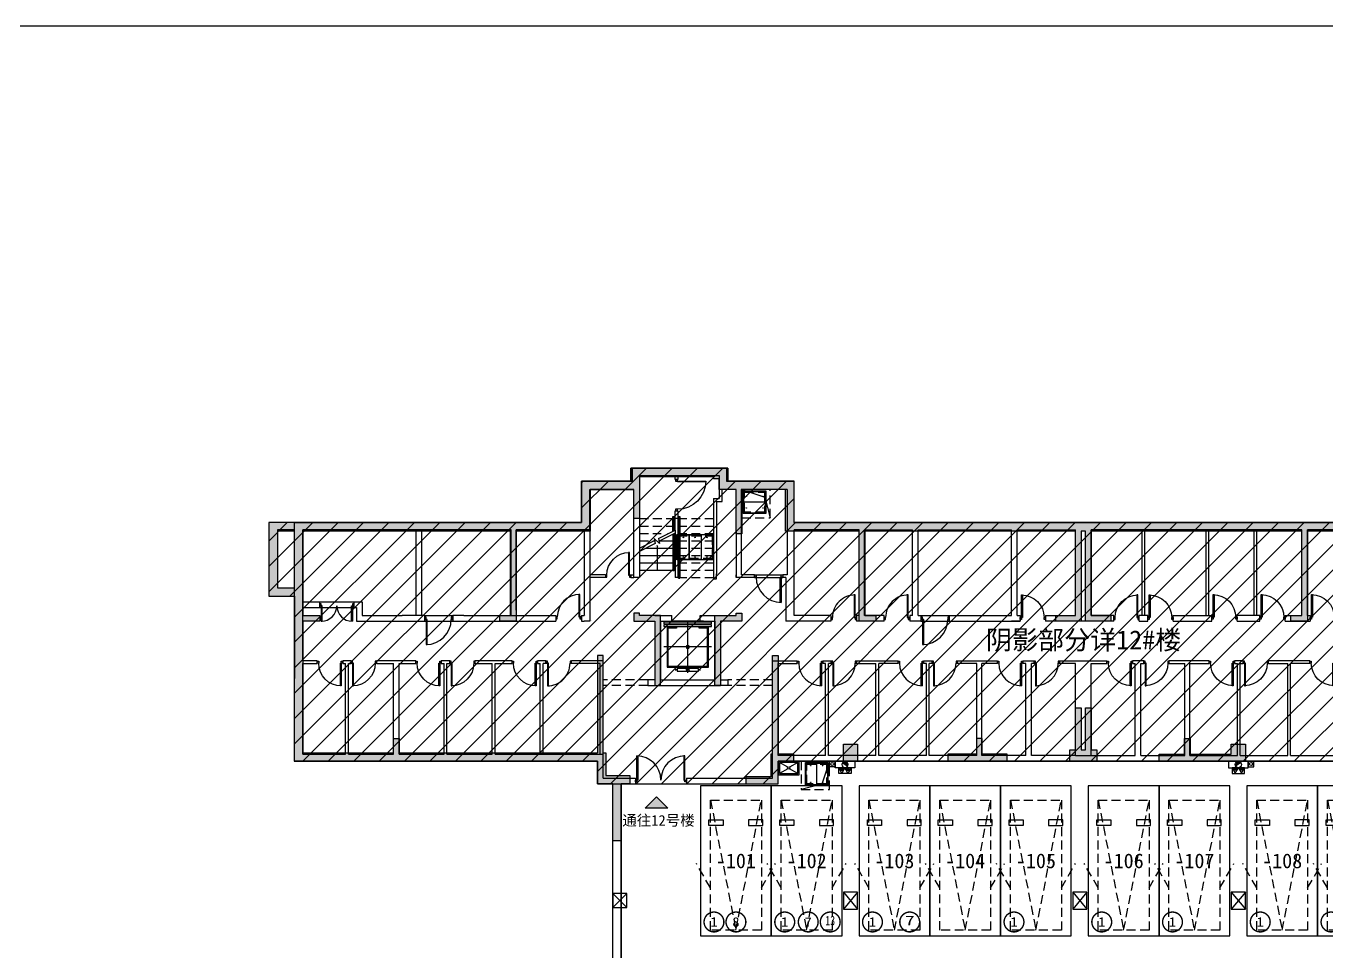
# Model space of a CAD drawing. Header units: millimetres. Extents: x 693907 to 1906102, y -24098 to 332602.
# Drawn here: x 754836 to 800766, y 299918 to 332602 of the extents above; entities that cross this region are included whole.
import ezdxf
from ezdxf.enums import TextEntityAlignment as Align

# ---------------------------------------------------------------- set-up
doc = ezdxf.new("R2010")
doc.units = ezdxf.units.MM
doc.header["$LTSCALE"] = 100
for name, pattern in [('A6-DK-B1F$0$HIDDEN2', [4.7625, 3.175, -1.5875]), ('A6-DK-JSJ-B1F$0$HIDDEN2', [4.7625, 3.175, -1.5875]), ('X-143-BF$0$HIDDEN2', [4.7625, 3.175, -1.5875]), ('XG-CORE-143-BF$0$$0$HIDDEN2', [4.7625, 3.175, -1.5875]), ('XG-CORE-143-BF$0$$0$XG-CORE-143-1F$0$XU-CORE-28F-BF$0$XU-CORE-28F-1F$0$HIDDEN2', [4.7625, 3.175, -1.5875]), ('XG-CORE-143-BF$0$HIDDEN2', [4.7625, 3.175, -1.5875])]:
    doc.linetypes.add(name, pattern=pattern)
doc.layers.get('Defpoints').update_dxf_attribs({"color": 189})
for name, color, linetype in [('-ACO-TTLB', 153, 'Continuous'), ('A-HATCH', 251, 'Continuous'), ('A-ROOM-IDEN', 31, 'Continuous'), ('A-WIND-IDEN', 244, 'Continuous'), ('A6-DK-B1F$0$A-CONC', 30, 'Continuous'), ('A6-DK-B1F$0$A-FIXT', 6, 'Continuous'), ('A6-DK-B1F$0$A-PRKG', 175, 'A6-DK-B1F$0$HIDDEN2'), ('A6-DK-B1F$0$A-PRKG-SIGN', 252, 'Continuous'), ('A6-DK-JSJ-B1F$0$A-DRAIN', 152, 'Continuous'), ('A6-DK-JSJ-B1F$0$A-HOLE-FLOR', 242, 'Continuous'), ('A6-DK-JSJ-B1F$0$A-LOWER', 131, 'A6-DK-JSJ-B1F$0$HIDDEN2'), ('A6-DK-JSJ-B1F$0$X23-BF$0$A-HATCH', 251, 'Continuous'), ('A6-W-B1$0$S-WALL-S', 4, 'Continuous'), ('a_parking_number', 120, 'Continuous'), ('h-dxc$0$S-HATCH-X', 251, 'Continuous'), ('TP-DK-1(xhs)$0$P-J-DIM-L', 70, 'Continuous'), ('TP-DK-1(xhs)$0$P-X-L', 240, 'Continuous'), ('TP-DK-1(xhs)$0$P-X-M', 2, 'Continuous'), ('TP-DK-1(xhs)$0$P-X-X', 1, 'Continuous'), ('X-143-BF$0$A-DOOR', 190, 'Continuous'), ('X-143-BF$0$A-DRAIN', 152, 'Continuous'), ('X-143-BF$0$A-HOLE-FLOR', 242, 'Continuous'), ('X-143-BF$0$A-LOWER', 131, 'X-143-BF$0$HIDDEN2'), ('X-143-BF$0$A-STAIR', 142, 'Continuous'), ('X-143-BF$0$A-VOID', 221, 'X-143-BF$0$HIDDEN2'), ('X-143-BF$0$A6-143-BF(12#)$0$$0$A-WALL', 2, 'Continuous'), ('X-143-BF$0$A6-143-BF(12#)$0$A-DOOR', 190, 'Continuous'), ('X-143-BF$0$A6-143-BF(12#)$0$XU-143-SF$0$A-WALL', 2, 'Continuous'), ('X-143-BF$0$X23-BF$0$A-HATCH', 251, 'Continuous'), ('X143-12#-BFdwg$0$xref(dwg引用图层)', 7, 'Continuous'), ('XG-CORE-143-BF$0$$0$A-WALL', 2, 'Continuous'), ('XG-CORE-143-BF$0$$0$XG-CORE-143-1F$0$XU-CORE-28F-BF$0$XU-CORE-28F-1F$0$A-RAIL', 55, 'Continuous'), ('XG-CORE-143-BF$0$A-DRAIN', 152, 'Continuous'), ('XG-CORE-143-BF$0$A-EVTR', 193, 'Continuous'), ('XG-CORE-143-BF$0$A-HATCH', 251, 'Continuous'), ('XG-CORE-143-BF$0$A-INDEX', 134, 'Continuous'), ('XG-CORE-143-BF$0$A-LOWER', 131, 'XG-CORE-143-BF$0$HIDDEN2'), ('XG-CORE-143-BF$0$A-WALL', 2, 'Continuous'), ('XG-CORE-143-BF$0$A6-143-BF(12#)$0$A-DOOR', 190, 'Continuous'), ('XG-CORE-143-BF$0$A6-143-BF(12#)$0$A-STAIR', 142, 'Continuous'), ('XG-CORE-143-BF$0$A6-143-BF(12#)$0$XG-CORE-7F-1F$0$A-STAIR', 142, 'Continuous'), ('xref(dwg引用图层)', 7, 'Continuous')]:
    doc.layers.add(name, color=color, linetype=linetype)
doc.layers.add('A6-W-B1$0$S-EDIT', color=241, linetype='Continuous', plot=False)
doc.layers.add('XG-CORE-143-BF$0$$0$XG-CORE-143-1F$0$XU-CORE-28F-BF$0$XU-CORE-28F-1F$0$-ACO-PLTW', color=220, linetype='XG-CORE-143-BF$0$$0$XG-CORE-143-1F$0$XU-CORE-28F-BF$0$XU-CORE-28F-1F$0$HIDDEN2', plot=False)
doc.layers.add('LVTRY', color=6, linetype='Continuous', lineweight=18)
doc.layers.add('PUB_TEXT', color=7, linetype='Continuous', lineweight=15)
doc.layers.add('yichutu', color=7, linetype='Continuous', true_color=0xffffff, plot=False)
doc.styles.add('-黑体', font='simhei.ttf')
doc.styles.add('华文细黑', font='STXIHEI.TTF')

# ---------------------------------------------------------------- blocks, each defined once
blk = doc.blocks.new('*U362')
blk.add_line((0, 1747), (0, 0))
at = {"const_width": 20}
blk.add_lwpolyline([(-103, 1694), (0, 1747), (103, 1694)], dxfattribs=at)
at = {"const_width": 45}
blk.add_lwpolyline([(-6, -22, 1), (6, 22, 1)], format="xyb", close=True, dxfattribs=at)
blk = doc.blocks.new('XG-CORE-143-BF$0$A-Well-plan-1200x1200')
blk.add_lwpolyline([(-50, 850), (1250, 850), (1250, -50), (-50, -50)], close=True)
at = {"layer": 'XG-CORE-143-BF$0$A-HATCH'}
for points in [[(-20, 835), (392, 835), (392, -35), (-20, -35)], [(392, 835), (808, 835), (808, -35), (392, -35)], [(1220, 835), (808, 835), (808, -35), (1220, -35)]]:
    blk.add_lwpolyline(points, close=True, dxfattribs=at)
for centre in [(185, 745), (600, 745), (1015, 745), (185, 55), (600, 55), (1015, 55)]:
    blk.add_circle(centre, 8, dxfattribs=at)
at = {"layer": 'XG-CORE-143-BF$0$A-LOWER'}
blk.add_lwpolyline([(0, 800), (1200, 800), (1200, 0), (0, 0)], close=True, dxfattribs=at)
blk = doc.blocks.new('*U363')
for points in [[(-85, 1035), (-85, 35), (-50, 35), (-50, 1035)], [(-1100, 35), (-1050, 35), (-1050, -35), (-1100, -35)], [(-50, 35), (0, 35), (0, -35), (-50, -35)]]:
    blk.add_lwpolyline(points, close=True)
blk.add_arc((-50, 35), 1000, 90, 180)
blk = doc.blocks.new('XG-CORE-143-BF$0$A-EVTR-a')
for p, q in [((-430, 1700), (-430, 1750)), ((-380, 1725), (-430, 1725)), ((0, 1825), (0, 0)), ((380, 1725), (430, 1725)), ((430, 1700), (430, 1750)), ((844, 915), (-844, 915)), ((550, 0), (-550, 0))]:
    blk.add_line(p, q)
for points in [[(-731, 190), (-731, 1625), (731, 1625), (731, 190)], [(-700, 245), (-700, 1595), (700, 1595), (700, 245)], [(-400, 245), (-700, 245)], [(-400, 190), (-400, 245)], [(700, 245), (400, 245)], [(400, 245), (400, 190)]]:
    blk.add_lwpolyline(points)
for points in [[(-380, 1775), (380, 1775), (380, 1675), (-380, 1675)], [(844, 190), (844, 130), (-844, 130), (-844, 190)], [(844, 100), (844, 40), (-844, 40), (-844, 100)]]:
    blk.add_lwpolyline(points, close=True)
blk.add_circle((0, 1725), 60)
blk.add_ellipse((0, 915), major_axis=(-60.1, 0), ratio=0.918919, start_param=-1.570796, end_param=4.712389)
blk = doc.blocks.new('XG-CORE-143-BF')
at = {"layer": 'XG-CORE-143-BF$0$$0$A-WALL'}
for p, q in [((11840, 11660), (11840, 11160)), ((11840, 11660), (15170, 11660)), ((15170, 11660), (15170, 11210)), ((12090, 11410), (12090, 7800)), ((12090, 11410), (14910, 11410)), ((13350, 11260), (13350, 11410)), ((13450, 11410), (13450, 11260)), ((14910, 11410), (14910, 10590)), ((15170, 11210), (15700, 11210)), ((14710, 10590), (14910, 10590)), ((14710, 10590), (14710, 7750)), ((15510, 10910), (15010, 10910)), ((15010, 10490), (15010, 10910)), ((15510, 9445), (15510, 10910)), ((13350, 9474), (13350, 10160)), ((13450, 10160), (13450, 7800)), ((14810, 10490), (14810, 9445)), ((14810, 10490), (15010, 10490)), ((13350, 9474), (13350, 7800)), ((14810, 9445), (14810, 7930)), ((12640, 6460), (13240, 6460)), ((14240, 6460), (14960, 6460)), ((12840, 6260), (12840, 4190)), ((12840, 6260), (13240, 6260)), ((14240, 6260), (14760, 6260)), ((14760, 6260), (14760, 4190)), ((12840, 4190), (13250, 4190)), ((13240, 4190), (14760, 4190))]:
    blk.add_line(p, q, dxfattribs=at)
at = {"layer": 'XG-CORE-143-BF$0$$0$A-WALL', "linetype": 'XG-CORE-143-BF$0$HIDDEN2'}
for points in [[(13350, 11260), (13450, 11260)], [(13350, 10160), (13450, 10160)], [(13240, 6260), (13240, 6460)], [(14240, 6260), (14240, 6460)]]:
    blk.add_lwpolyline(points, dxfattribs=at)
at = {"layer": 'XG-CORE-143-BF$0$$0$A-WALL', "linetype": 'ByBlock'}
blk.add_lwpolyline([(14710, 7750), (14710, 7750), (14810, 7750), (14810, 7930)], dxfattribs=at)
at = {"layer": 'XG-CORE-143-BF$0$$0$A-WALL'}
for points in [[(12090, 7800), (11890, 7800)], [(13450, 7800), (13350, 7800)]]:
    blk.add_lwpolyline(points, dxfattribs=at)
at = {"layer": 'XG-CORE-143-BF$0$$0$XG-CORE-143-1F$0$XU-CORE-28F-BF$0$XU-CORE-28F-1F$0$-ACO-PLTW'}
for p, q in [((13300, 9449), (13300, 9930)), ((13300, 9930), (13350, 9930)), ((13450, 9930), (13500, 9930)), ((13500, 9930), (13500, 7775)), ((13300, 9336), (13300, 8035))]:
    blk.add_line(p, q, dxfattribs=at)
at = {"layer": 'XG-CORE-143-BF$0$$0$XG-CORE-143-1F$0$XU-CORE-28F-BF$0$XU-CORE-28F-1F$0$A-RAIL'}
for p, q in [((13275, 9436), (13275, 9955)), ((13275, 9955), (13350, 9955)), ((13325, 9461), (13325, 9905)), ((13325, 9905), (13350, 9905)), ((13450, 9955), (13525, 9955)), ((13450, 9905), (13475, 9905)), ((13475, 9905), (13475, 7775)), ((13525, 9955), (13525, 7775)), ((13275, 9323), (13275, 8035)), ((13325, 9349), (13325, 8035))]:
    blk.add_line(p, q, dxfattribs=at)
for points in [[(13325, 8035), (13275, 8035)], [(13475, 7775), (13525, 7775)]]:
    blk.add_lwpolyline(points, dxfattribs=at)
at = {"layer": 'XG-CORE-143-BF$0$A-WALL', "linetype": 'ByBlock'}
blk.add_line((15510, 9445), (15510, 7800), dxfattribs=at)
at = {"layer": 'XG-CORE-143-BF$0$A6-143-BF(12#)$0$A-STAIR', "linetype": 'XG-CORE-143-BF$0$$0$HIDDEN2'}
for p, q in [((12090, 9880), (13350, 9880)), ((13450, 9880), (14700, 9880)), ((12090, 9620), (13350, 9620)), ((12090, 9360), (12859, 9360)), ((13450, 9620), (14700, 9620)), ((13450, 9360), (14700, 9360)), ((12090, 9100), (12611, 9100)), ((13450, 9100), (14700, 9100)), ((13450, 8840), (14700, 8840)), ((13450, 8580), (14700, 8580)), ((13450, 8320), (14700, 8320)), ((13450, 8060), (14700, 8060)), ((13450, 7800), (14700, 7800))]:
    blk.add_line(p, q, dxfattribs=at)
at = {"layer": 'XG-CORE-143-BF$0$A6-143-BF(12#)$0$A-STAIR'}
for p, q in [((12766, 9180), (13350, 9474)), ((13350, 9362), (12788, 9079)), ((13078, 9360), (13117, 9360)), ((12090, 8833), (12624, 9107)), ((12646, 9006), (12090, 8720)), ((12323, 8840), (13350, 8840)), ((12830, 9100), (13350, 9100)), ((12090, 8580), (13350, 8580)), ((12090, 8320), (13350, 8320)), ((12090, 8060), (13350, 8060)), ((13450, 7800), (13350, 7800))]:
    blk.add_line(p, q, dxfattribs=at)
blk.add_lwpolyline([(13450, 9880), (13350, 9880)], dxfattribs=at)
at = {"layer": 'XG-CORE-143-BF$0$A6-143-BF(12#)$0$XG-CORE-7F-1F$0$A-STAIR'}
for p, q in [((12806, 8997), (12608, 9180)), ((12608, 9180), (12646, 9006)), ((12766, 9180), (12806, 8997))]:
    blk.add_line(p, q, dxfattribs=at)
at = {"layer": 'XG-CORE-143-BF$0$A-DRAIN'}
blk.add_blockref('XG-CORE-143-BF$0$A-Well-plan-1200x1200', (13460, 8470), dxfattribs=at)
at = {"layer": 'XG-CORE-143-BF$0$A-EVTR', "xscale": -1, "rotation": 180}
blk.add_blockref('XG-CORE-143-BF$0$A-EVTR-a', (13800, 6260), dxfattribs=at)
at = {"layer": 'XG-CORE-143-BF$0$A-INDEX', "xscale": -0.5, "yscale": 0.5, "zscale": 0.5, "rotation": 1.16157689039662e-05}
blk.add_blockref('*U362', (12715, 8060), dxfattribs=at)
at = {"layer": 'XG-CORE-143-BF$0$A6-143-BF(12#)$0$A-DOOR', "xscale": -1, "rotation": 270}
blk.add_blockref('*U363', (13400, 11260), dxfattribs=at)
blk = doc.blocks.new('*U371')
for points in [[(-850, 35), (-900, 35), (-900, -35), (-850, -35)], [(0, 35), (-50, 35), (-50, -35), (0, -35)], [(-815, -835), (-815, -35), (-850, -35), (-850, -835)]]:
    blk.add_lwpolyline(points, close=True)
blk.add_arc((-850, -35), 800, 270, 0)
blk = doc.blocks.new('*U369')
for points in [[(-85, 835), (-85, 35), (-50, 35), (-50, 835)], [(-900, -35), (-850, -35), (-850, 35), (-900, 35)], [(-50, -35), (0, -35), (0, 35), (-50, 35)]]:
    blk.add_lwpolyline(points, close=True)
blk.add_arc((-50, 35), 800, 90, 180)
blk = doc.blocks.new('*U370')
for points in [[(-815, 835), (-815, 35), (-850, 35), (-850, 835)], [(-850, -35), (-900, -35), (-900, 35), (-850, 35)], [(0, -35), (-50, -35), (-50, 35), (0, 35)]]:
    blk.add_lwpolyline(points, close=True)
blk.add_arc((-850, 35), 800, 0, 90)
blk = doc.blocks.new('*U374')
for points in [[(-85, 835), (-85, 35), (-50, 35), (-50, 835)], [(-900, -35), (-850, -35), (-850, 35), (-900, 35)], [(-50, -35), (0, -35), (0, 35), (-50, 35)]]:
    blk.add_lwpolyline(points, close=True)
blk.add_arc((-50, 35), 800, 90, 180)
blk = doc.blocks.new('*U372')
for points in [[(-1715, 885), (-1715, 35), (-1750, 35), (-1750, 885)], [(-85, 885), (-85, 35), (-50, 35), (-50, 885)], [(-1800, 35), (-1750, 35), (-1750, -35), (-1800, -35)], [(-50, 35), (0, 35), (0, -35), (-50, -35)]]:
    blk.add_lwpolyline(points, close=True)
for centre, start, end in [((-1750, 35), 0, 90), ((-50, 35), 90, 180)]:
    blk.add_arc(centre, 850, start, end)
blk = doc.blocks.new('*U373')
for points in [[(-900, 35), (-850, 35), (-850, -35), (-900, -35)], [(-50, 35), (0, 35), (0, -35), (-50, -35)], [(-85, -835), (-85, -35), (-50, -35), (-50, -835)]]:
    blk.add_lwpolyline(points, close=True)
blk.add_arc((-50, -35), 800, 180, 270)
blk = doc.blocks.new('*U375')
at = {"linetype": 'ByBlock', "lineweight": -2}
for points in [[(0, -35), (50, -35), (50, 35), (0, 35)], [(1150, -35), (1200, -35), (1200, 35), (1150, 35)], [(85, -585), (85, -35), (50, -35), (50, -585)], [(1115, -585), (1115, -35), (1150, -35), (1150, -585)]]:
    blk.add_lwpolyline(points, close=True, dxfattribs=at)
for centre, start, end in [((50, -35), 270, 0), ((1150, -35), 180, 270)]:
    blk.add_arc(centre, 550, start, end, dxfattribs=at)
blk = doc.blocks.new('*U376')
for points in [[(-850, 35), (-900, 35), (-900, -35), (-850, -35)], [(0, 35), (-50, 35), (-50, -35), (0, -35)], [(-815, -835), (-815, -35), (-850, -35), (-850, -835)]]:
    blk.add_lwpolyline(points, close=True)
blk.add_arc((-850, -35), 800, 270, 0)
blk = doc.blocks.new('*U377')
at = {"layer": 'X-143-BF$0$A-DRAIN'}
blk.add_lwpolyline([(50, 50), (50, 850), (850, 850), (850, 50)], close=True, dxfattribs=at)
at = {"layer": 'X-143-BF$0$A-HOLE-FLOR'}
blk.add_lwpolyline([(0, 0), (270, 817), (1000, 1000)], dxfattribs=at)
for points in [[(65, 835), (450, 835), (450, 65), (65, 65)], [(835, 835), (450, 835), (450, 65), (835, 65)]]:
    blk.add_lwpolyline(points, close=True, dxfattribs=at)
at = {"layer": 'X-143-BF$0$A-LOWER'}
for points in [[(0, 1000), (0, 0), (1000, 0), (1000, 1000), (0, 1000)], [(100, 100), (100, 800), (800, 800), (800, 100), (100, 100)]]:
    blk.add_lwpolyline(points, dxfattribs=at)
at = {"layer": 'X-143-BF$0$X23-BF$0$A-HATCH'}
blk.add_lwpolyline([(65, 65), (65, 835), (835, 835), (835, 65)], close=True, dxfattribs=at)
for centre in [(242, 745), (657, 745), (242, 155), (657, 155)]:
    blk.add_circle(centre, 8, dxfattribs=at)
blk = doc.blocks.new('*U378')
for points in [[(-900, 35), (-850, 35), (-850, -35), (-900, -35)], [(-50, 35), (0, 35), (0, -35), (-50, -35)], [(-85, -835), (-85, -35), (-50, -35), (-50, -835)]]:
    blk.add_lwpolyline(points, close=True)
blk.add_arc((-50, -35), 800, 180, 270)
blk = doc.blocks.new('*U379')
for points in [[(-815, 835), (-815, 35), (-850, 35), (-850, 835)], [(-850, -35), (-900, -35), (-900, 35), (-850, 35)], [(0, -35), (-50, -35), (-50, 35), (0, 35)]]:
    blk.add_lwpolyline(points, close=True)
blk.add_arc((-850, 35), 800, 0, 90)
blk = doc.blocks.new('X-143-BF')
at = {"layer": 'X-143-BF$0$A-STAIR', "linetype": 'ByBlock'}
for points in [[(16160, 7900), (17160, 7900)], [(16160, 7800), (17160, 7800)], [(800, 6940), (2000, 6940)], [(800, 6740), (2000, 6740)], [(4500, 6460), (5500, 6460)], [(22040, 6460), (23040, 6460)], [(4500, 6260), (5500, 6260)], [(22040, 6260), (23040, 6260)]]:
    blk.add_lwpolyline(points, dxfattribs=at)
at = {"layer": 'X-143-BF$0$A-VOID'}
for points in [[(12390, 4190), (10810, 4190)], [(16790, 4190), (15210, 4190)], [(12390, 3990), (10810, 3990)], [(16790, 3990), (15210, 3990)]]:
    blk.add_lwpolyline(points, dxfattribs=at)
at = {"layer": 'X-143-BF$0$A6-143-BF(12#)$0$$0$A-WALL'}
blk.add_line((15510, 7800), (15510, 7900), dxfattribs=at)
at = {"layer": 'X-143-BF$0$A6-143-BF(12#)$0$XU-143-SF$0$A-WALL', "linetype": 'ByBlock'}
for p, q in [((10040, 9740), (10040, 11210)), ((10040, 11210), (11840, 11210)), ((10340, 9490), (10340, 10910)), ((10340, 10910), (11890, 10910)), ((11890, 7800), (11890, 10910)), ((17310, 10910), (17310, 7900)), ((4200, 6460), (4200, 9490)), ((4400, 6460), (4400, 9490)), ((7740, 9490), (7740, 6460)), ((9640, 9490), (7740, 9490)), ((10340, 9490), (9640, 9490)), ((29850, 6460), (29850, 9490)), ((29950, 6460), (29950, 9490)), ((32110, 6460), (32110, 9490)), ((32210, 6460), (32210, 9490)), ((33810, 6460), (33810, 9490)), ((33910, 6460), (33910, 9490)), ((10890, 7900), (10340, 7900)), ((11790, 7900), (11890, 7900)), ((16160, 7900), (16160, 7800)), ((17160, 7900), (17160, 7800)), ((10890, 7800), (10340, 7800)), ((11790, 7800), (11890, 7800)), ((17260, 7800), (17260, 6260)), ((4500, 6460), (3710, 6460)), ((4500, 6460), (4500, 6260)), ((5500, 6460), (5500, 6260)), ((5885, 6460), (5500, 6460)), ((10190, 6460), (10190, 6460)), ((18860, 6460), (18860, 6260)), ((19760, 6460), (19760, 6260)), ((21640, 6460), (21640, 6260)), ((21940, 6460), (22040, 6460)), ((22040, 6460), (22040, 6260)), ((23040, 6460), (25240, 6460)), ((23040, 6460), (23040, 6260)), ((25440, 6460), (25540, 6460)), ((25440, 6460), (25540, 6460)), ((25540, 6460), (25540, 6260)), ((26440, 6460), (27500, 6460)), ((26440, 6460), (26440, 6260)), ((28850, 6460), (28050, 6460)), ((28850, 6260), (28850, 6460)), ((30050, 6460), (29750, 6460)), ((29750, 6260), (29750, 6460)), ((30050, 6260), (30050, 6460)), ((30950, 6260), (30950, 6460)), ((32310, 6260), (32310, 6460)), ((34010, 6460), (33210, 6460)), ((33210, 6260), (33210, 6460)), ((34010, 6260), (34010, 6460)), ((34910, 6260), (34910, 6460)), ((35790, 6460), (35790, 6260)), ((10340, 6260), (10140, 6260)), ((10390, 6270), (10390, 6270)), ((11890, 6260), (11890, 6260)), ((710, 4860), (200, 4860)), ((710, 4760), (710, 4860)), ((1910, 4860), (1610, 4860)), ((1610, 4760), (1610, 4860)), ((1910, 4760), (1910, 4860)), ((4190, 4860), (2810, 4860)), ((2810, 4760), (2810, 4860)), ((4190, 4760), (4190, 4860)), ((5390, 4860), (5090, 4860)), ((5090, 4760), (5090, 4860)), ((5390, 4760), (5390, 4860)), ((7590, 4860), (6290, 4860)), ((6290, 4760), (6290, 4860)), ((7590, 4760), (7590, 4860)), ((8490, 4760), (8490, 4860)), ((8690, 4860), (8490, 4860)), ((16790, 4860), (17670, 4860)), ((16990, 4760), (17670, 4760)), ((17670, 4760), (17670, 4860)), ((18570, 4760), (18570, 4860)), ((18870, 4760), (18870, 4860)), ((19770, 4760), (19770, 4860)), ((19770, 4760), (20450, 4760)), ((21230, 4760), (21230, 4860)), ((22130, 4760), (22130, 4860)), ((22430, 4760), (22430, 4860)), ((23330, 4760), (23330, 4860)), ((24740, 4760), (24740, 4860)), ((25640, 4760), (25640, 4860)), ((26040, 4760), (26040, 4860)), ((26940, 4760), (26940, 4860)), ((26940, 4860), (28610, 4860)), ((28610, 4760), (28610, 4860)), ((29510, 4760), (29510, 4860)), ((29910, 4760), (29910, 4860)), ((30810, 4760), (30810, 4860)), ((32220, 4760), (32220, 4860)), ((33120, 4760), (33120, 4860)), ((33420, 4760), (33420, 4860)), ((34320, 4760), (34320, 4860)), ((35780, 4760), (35100, 4760)), ((35780, 4760), (35780, 4860)), ((13250, 3990), (14960, 3990)), ((10610, 510), (11950, 510, 0)), ((10810, 710), (11950, 710, 0)), ((13750, 710, 0), (16790, 710)), ((13750, 510, 0), (16990, 510))]:
    blk.add_line(p, q, dxfattribs=at)
at = {"layer": 'X-143-BF$0$A6-143-BF(12#)$0$XU-143-SF$0$A-WALL'}
for p, q in [((17560, 11210), (15690, 11210)), ((17560, 9740), (17560, 11210)), ((17310, 10910), (15690, 10910)), ((15690, 10910), (15690, 7900)), ((-100, 9740), (10040, 9740)), ((-100, 7440), (-100, 9740)), ((17560, 9740), (37990, 9740)), ((3710, 9490), (200, 9490)), ((200, 7075), (200, 9490)), ((5685, 9490), (3710, 9490)), ((7560, 9490), (5685, 9490)), ((7560, 6460), (7560, 9490)), ((7560, 6460), (7560, 9490)), ((8875, 9490), (7740, 9490)), ((7740, 6650), (7740, 9490)), ((7740, 9490), (8890, 9490)), ((17560, 6460), (17560, 9490)), ((19860, 9490), (17560, 9490)), ((18675, 9490), (19860, 9490)), ((19860, 6460), (19860, 9490)), ((19860, 6460), (19860, 9490)), ((20040, 9490), (21740, 9490)), ((20040, 6460), (20040, 9490)), ((20040, 6460), (20040, 9490)), ((21740, 6460), (21740, 9490)), ((21940, 9490), (25240, 9490)), ((21940, 6460), (21940, 9490)), ((25240, 6460), (25240, 9490)), ((25440, 9490), (27500, 9490)), ((25440, 6460), (25440, 9490)), ((27500, 6460), (27500, 9490)), ((30110, 9490), (28050, 9490)), ((28050, 6460), (28050, 9490)), ((33710, 9490), (30110, 9490)), ((35490, 9490), (33710, 9490)), ((35490, 6460), (35490, 9490)), ((35490, 6460), (35490, 9490)), ((36875, 9490), (35690, 9490)), ((35690, 6460), (35690, 9490)), ((35690, 6460), (35690, 9490)), ((35690, 9490), (37990, 9490)), ((10890, 7900), (10890, 7800)), ((11790, 7900), (11790, 7800)), ((16160, 7900), (15690, 7900)), ((17310, 7900), (17160, 7900)), ((-100, 1310), (-100, 7482)), ((16160, 7800), (15510, 7800)), ((17260, 7800), (17160, 7800)), ((200, 4860), (200, 7075)), ((200, 6940), (800, 6940)), ((2000, 6940), (2300, 6940)), ((200, 6740), (800, 6740)), ((2000, 6740), (2100, 6740)), ((2300, 6460), (3710, 6460)), ((5885, 6460), (9140, 6460)), ((10040, 6460), (10140, 6460)), ((18860, 6460), (17560, 6460)), ((19860, 6460), (19760, 6460)), ((20425, 6460), (20040, 6460)), ((20740, 6460), (20040, 6460)), ((21740, 6460), (21640, 6460)), ((34910, 6460), (35490, 6460)), ((35125, 6460), (35490, 6460)), ((35690, 6460), (35790, 6460)), ((2100, 6260), (4500, 6260)), ((5500, 6260), (5885, 6260)), ((5885, 6260), (9140, 6260)), ((10040, 6260), (10140, 6260)), ((12640, 6260), (12640, 3990)), ((14960, 6260), (14960, 3990)), ((18860, 6260), (17260, 6260)), ((20740, 6260), (19760, 6260)), ((22040, 6260), (21640, 6260)), ((23040, 6260), (25240, 6260)), ((25240, 6260), (25540, 6260)), ((25540, 6260), (25240, 6260)), ((28850, 6260), (26440, 6260)), ((29750, 6260), (30050, 6260)), ((34910, 6260), (35790, 6260)), ((200, 1560), (200, 4760)), ((200, 4760), (710, 4760)), ((1610, 4760), (1710, 4760)), ((1710, 1560), (1710, 4760)), ((1810, 1560), (1810, 4760)), ((1810, 4760), (1910, 4760)), ((2810, 4760), (3400, 4760)), ((3400, 1560), (3400, 4760)), ((3600, 4760), (4190, 4760)), ((3600, 1560), (3600, 4760)), ((5090, 4760), (5190, 4760)), ((5190, 1560), (5190, 4760)), ((5290, 4760), (5390, 4760)), ((5290, 1560), (5290, 4760)), ((6290, 4760), (6890, 4760)), ((6290, 4760), (6890, 4760)), ((6890, 1560), (6890, 4760)), ((6990, 4760), (7590, 4760)), ((6990, 1560), (6990, 4760)), ((8490, 4760), (8590, 4760)), ((8590, 1560), (8590, 4760)), ((8690, 1560), (8690, 4760)), ((8790, 4760), (8790, 4860)), ((9690, 4760), (9690, 4860)), ((16790, 710), (16790, 4860)), ((16990, 1510), (16990, 4760)), ((16990, 1510), (16990, 4760)), ((18570, 4860), (18870, 4860)), ((18670, 4760), (18570, 4760)), ((18670, 1510), (18670, 4760)), ((18770, 1510), (18770, 4760)), ((18870, 4760), (18770, 4760)), ((19770, 4860), (21230, 4860)), ((20450, 1510), (20450, 4760)), ((20550, 1510), (20550, 4760)), ((21230, 4760), (20550, 4760)), ((22130, 4860), (22430, 4860)), ((22130, 4860), (22430, 4860)), ((22230, 4760), (22130, 4760)), ((22230, 4760), (22130, 4760)), ((22230, 1510), (22230, 4760)), ((22330, 1510), (22330, 4760)), ((22430, 4760), (22330, 4760)), ((22430, 4760), (22330, 4760)), ((23330, 4860), (24740, 4860)), ((24010, 4760), (23330, 4760)), ((24010, 1510), (24010, 4760)), ((24190, 1510), (24190, 4760)), ((24740, 4760), (24190, 4760)), ((25640, 4860), (26040, 4860)), ((25640, 4860), (26040, 4860)), ((25740, 4760), (25640, 4760)), ((25740, 4760), (25640, 4760)), ((25740, 1510), (25740, 4760)), ((25940, 1510), (25940, 4760)), ((26040, 4760), (25940, 4760)), ((26040, 4760), (25940, 4760)), ((27500, 4760), (26940, 4760)), ((27500, 1510), (27500, 4760)), ((28050, 1510), (28050, 4760)), ((28050, 4760), (28610, 4760)), ((29910, 4860), (29510, 4860)), ((29910, 4860), (29510, 4860)), ((29510, 4760), (29610, 4760)), ((29510, 4760), (29610, 4760)), ((29610, 1510), (29610, 4760)), ((29810, 1510), (29810, 4760)), ((29810, 4760), (29910, 4760)), ((29810, 4760), (29910, 4760)), ((32220, 4860), (30810, 4860)), ((30810, 4760), (31360, 4760)), ((31360, 1510), (31360, 4760)), ((31540, 1510), (31540, 4760)), ((31540, 4760), (32220, 4760)), ((33420, 4860), (33120, 4860)), ((33420, 4860), (33120, 4860)), ((33120, 4760), (33220, 4760)), ((33120, 4760), (33220, 4760)), ((33220, 1510), (33220, 4760)), ((33320, 1510), (33320, 4760)), ((33320, 4760), (33420, 4760)), ((33320, 4760), (33420, 4760)), ((35780, 4860), (34320, 4860)), ((34320, 4760), (35000, 4760)), ((35000, 1510), (35000, 4760)), ((35100, 1510), (35100, 4760)), ((12660, 3990), (13250, 3990)), ((200, 1560), (1710, 1560)), ((1810, 1560), (3400, 1560)), ((3600, 1560), (5190, 1560)), ((5290, 1560), (6890, 1560)), ((6990, 1560), (8590, 1560)), ((8590, 1560), (10810, 1560)), ((10810, 710), (10810, 1560)), ((18670, 1510), (16990, 1510)), ((20450, 1510), (18770, 1510)), ((22230, 1510), (20550, 1510)), ((24010, 1510), (22330, 1510)), ((25740, 1510), (24190, 1510)), ((27500, 1510), (25940, 1510)), ((28050, 1510), (29610, 1510)), ((29810, 1510), (31360, 1510)), ((31540, 1510), (33220, 1510)), ((33320, 1510), (35000, 1510)), ((35100, 1510), (36780, 1510)), ((-100, 1310), (5260, 1310)), ((5260, 1310), (10610, 1310)), ((10610, 510), (10610, 1310)), ((16990, 510), (16990, 1310)), ((38560, 1310), (16990, 1310)), ((11950, 710, 0), (11950, 510, 0)), ((13750, 710, 0), (13750, 510, 0))]:
    blk.add_line(p, q, dxfattribs=at)
at = {"layer": 'X-143-BF$0$A6-143-BF(12#)$0$XU-143-SF$0$A-WALL', "linetype": 'ByBlock'}
for points in [[(-100, 9740), (-1000, 9740), (-1000, 7140), (-100, 7140)], [(-100, 9490), (-700, 9490), (-700, 7440), (-100, 7440)], [(10140, 9490), (10140, 6460)], [(10340, 9560), (10340, 6260)], [(20740, 6260), (20740, 6460), (20040, 6460), (20040, 9490)], [(34910, 6460), (35490, 6460), (35490, 9490)], [(800, 6740), (800, 6940)], [(2000, 6940), (2000, 6740)], [(2300, 6940), (2300, 6460)], [(2100, 6740), (2100, 6260)], [(9140, 6460), (9140, 6260)], [(10040, 6460), (10040, 6260)], [(30950, 6460), (32310, 6460)], [(30950, 6260), (32310, 6260)], [(33210, 6260), (34010, 6260)], [(8790, 4860), (8690, 4860)], [(8790, 4760), (8690, 4760)], [(10810, 1560), (10810, 4860), (9690, 4860)], [(10710, 1560), (10710, 4760), (9690, 4760)]]:
    blk.add_lwpolyline(points, dxfattribs=at)
at = {"layer": 'X-143-BF$0$A6-143-BF(12#)$0$XU-143-SF$0$A-WALL'}
for points in [[(12640, 4190), (12390, 4190), (12390, 3990), (12640, 3990)], [(14960, 4190), (15210, 4190), (15210, 3990), (14960, 3990)]]:
    blk.add_lwpolyline(points, dxfattribs=at)
at = {"layer": 'X-143-BF$0$A-DOOR'}
blk.add_blockref('*U375', (800, 6840), dxfattribs=at)
at = {"layer": 'X-143-BF$0$A-LOWER', "rotation": 269.9833843745595}
blk.add_blockref('*U377', (15710, 10910), dxfattribs=at)
at = {"layer": 'X-143-BF$0$A6-143-BF(12#)$0$A-DOOR', "xscale": -1, "rotation": 180}
for name, p in [('*U373', (11790, 7850)), ('*U371', (26440, 6350)), ('*U378', (29750, 6350)), ('*U376', (30950, 6350)), ('*U376', (33210, 6360)), ('*U376', (34910, 6360)), ('*U371', (36690, 6360)), ('*U369', (1610, 4805)), ('*U370', (2810, 4805)), ('*U369', (5090, 4805)), ('*U370', (6290, 4805)), ('*U374', (8490, 4805)), ('*U369', (29510, 4810)), ('*U370', (30810, 4810)), ('*U369', (33120, 4810)), ('*U370', (34320, 4810)), ('*U369', (36680, 4810))]:
    blk.add_blockref(name, p, dxfattribs=at)
at = {"layer": 'X-143-BF$0$A6-143-BF(12#)$0$A-DOOR', "xscale": 1.111111111111111, "yscale": 1.111111111111111, "zscale": 1.111111111111111, "rotation": 180}
for name, p in [('*U379', (16160, 7850)), ('*U369', (4500, 6360)), ('*U369', (22040, 6360))]:
    blk.add_blockref(name, p, dxfattribs=at)
at = {"layer": 'X-143-BF$0$A6-143-BF(12#)$0$A-DOOR'}
for name, p, rotation in [('*U371', (9140, 6370), 180.0000000249944), ('*U371', (18860, 6350), 180), ('*U371', (20740, 6350), 180), ('*U374', (8790, 4805), 179.9999999999917), ('*U370', (17670, 4810), 180), ('*U369', (18870, 4810), 180), ('*U370', (21230, 4810), 180), ('*U369', (22430, 4810), 180), ('*U370', (24740, 4810), 180), ('*U369', (26040, 4810), 180)]:
    blk.add_blockref(name, p, dxfattribs=dict(at, rotation=rotation))
blk.add_blockref('*U372', (13750, 610, 0), dxfattribs=at)
blk = doc.blocks.new('X143-12#-BFdwg')
blk.add_lwpolyline([(27500, 1510), (28050, 1510)])
at = {"layer": 'X143-12#-BFdwg$0$xref(dwg引用图层)'}
for name in ['XG-CORE-143-BF', 'X-143-BF']:
    blk.add_blockref(name, (0, 0), dxfattribs=at)
blk = doc.blocks.new('w-dxc', base_point=(5421, -136594))
at = {"color": 0, "linetype": 'ByBlock'}
for points in [[(5321, -126854), (15471, -126854), (15471, -125384), (17211, -125384), (17211, -124934), (20631, -124934), (20631, -125384), (22971, -125384), (22971, -126854), (35071, -126854), (35071, -126854), (37831, -126854), (37831, -126854), (43421, -126854), (43421, -125384), (45761, -125384), (45761, -124934), (49181, -124934), (49181, -125384), (50921, -125384)], [(43721, -127154), (41111, -127154), (41111, -130334), (40531, -130334), (40531, -130134), (40911, -130134), (40911, -127154), (37531, -127154), (37531, -127154), (35371, -127154), (35371, -127154), (33471, -127154), (33471, -130134), (34171, -130134), (34171, -130334), (33271, -130334), (33271, -127154), (33121, -127154), (33121, -130334), (32221, -130334), (32221, -130134), (32921, -130134), (32921, -127154), (25481, -127154), (25481, -130134), (25861, -130134), (25861, -130334), (25281, -130334), (25281, -127154), (22671, -127154), (22671, -125684), (21131, -125684), (21131, -127254), (20931, -127254), (20931, -125684), (20331, -125684), (20331, -125304), (20131, -125304), (20131, -125234), (17511, -125234), (17511, -125684), (17511, -126704), (17311, -126704), (17311, -125684), (15771, -125684), (15771, -127154), (13161, -127154), (13161, -130334), (12581, -130334), (12581, -130134), (12961, -130134), (12961, -127154), (5621, -127154), (5621, -130134), (6221, -130134), (6221, -130334), (5621, -130334), (5621, -134984), (8821, -134984), (8821, -134484), (9021, -134484), (9021, -134984), (16031, -134984), (16031, -134984)], [(5321, -126854), (4421, -126854), (4421, -129454), (5321, -129454)], [(5321, -127154), (4721, -127154), (4721, -129154), (5321, -129154)], [(5321, -129154), (5321, -127154)], [(16231, -134984), (16231, -134984), (16331, -134984), (16331, -135784), (17171, -135784), (17171, -136084), (16871, -136084), (16871, -138093), (16571, -138093), (16571, -136084), (16031, -136084), (16031, -135284), (5721, -135284), (5721, -135284), (5321, -135284), (5321, -135284), (5321, -129454)], [(18061, -132604), (18261, -132604), (18261, -130134), (18261, -130134), (18261, -130134), (17511, -130134), (17511, -130054), (17311, -130054), (17311, -130334), (18061, -130334), (18061, -132604)], [(20381, -132604), (20181, -132604), (20181, -130134), (20181, -130134), (20181, -130134), (20931, -130134), (20931, -130054), (21131, -130054), (21131, -130334), (20381, -130334), (20381, -132604)], [(33471, -134884), (33671, -134884), (33671, -135284), (32721, -135284), (32721, -134884), (32921, -134884), (32921, -133404), (33121, -133404), (33121, -134884), (33271, -134884), (33271, -133404), (33471, -133404), (33471, -134884), (33671, -134884), (33671, -135284), (33271, -135284)], [(38421, -135284), (35881, -135284), (35881, -135034), (36771, -135034), (36771, -134484), (36971, -134484), (36971, -135034), (38421, -135034)], [(38421, -135034), (38421, -134684), (38921, -134684), (38921, -135284), (38421, -135284)], [(22211, -135034), (22211, -135034), (22161, -135034), (22161, -135834), (21271, -135834), (21271, -136084), (22411, -136084), (22411, -135284), (22971, -135284)], [(22971, -135284), (22971, -135034), (22411, -135034), (22411, -135034)]]:
    blk.add_lwpolyline(points, dxfattribs=at)
for points in [[(41111, -127154), (41111, -130334), (40531, -130334), (40531, -130134), (40911, -130134), (40911, -127154)], [(16231, -131754), (16231, -131554), (16031, -131554), (16031, -134984)], [(16231, -134984), (16231, -134984), (16231, -131754), (16231, -131754)], [(22211, -131754), (22211, -131554), (22411, -131554), (22411, -135034)], [(22211, -135034), (22211, -135034), (22211, -131754), (22211, -131754)]]:
    blk.add_lwpolyline(points)
for points in [[(30511, -135034), (29621, -135034), (29621, -134484), (29421, -134484), (29421, -135034), (28411, -135034), (28411, -135284), (30511, -135284)], [(24721, -134684), (25221, -134684), (25221, -135284), (24721, -135284)]]:
    blk.add_lwpolyline(points, close=True, dxfattribs=at)
blk = doc.blocks.new('h-dxc', base_point=(171285, -107859))
at = {"layer": 'h-dxc$0$S-HATCH-X'}
h = blk.add_hatch(color=256, dxfattribs=at)
h.paths.add_polyline_path([(181635, -96949), (181335, -96949), (181635, -96949), (181635, -96949), (183175, -96949), (183175, -97969), (183375, -97969), (183375, -96949), (183375, -96499), (185995, -96499), (185995, -96569), (186195, -96569), (186195, -96949), (186795, -96949), (186795, -98519), (186995, -98519), (186995, -96949), (188535, -96949), (188535, -98419), (191145, -98419), (191145, -101599), (191725, -101599), (191725, -101399), (191345, -101399), (191345, -98419), (198785, -98419), (198785, -101399), (198085, -101399), (198085, -101599), (198985, -101599), (198985, -98419), (199135, -98419), (199135, -101599), (200035, -101599), (200035, -101399), (199335, -101399), (199335, -98419), (201235, -98419), (201235, -98419), (203395, -98419), (203395, -98419), (206775, -98419), (206775, -101399), (206395, -101399), (206395, -101599), (206975, -101599), (206975, -98419), (209585, -98419), (209585, -96949), (211125, -96949), (211125, -98519), (211325, -98519), (211325, -96949), (211925, -96949), (211925, -96569), (212125, -96569), (212125, -96499), (214745, -96499), (214745, -97969), (214945, -97969), (214945, -96949), (216485, -96949), (216485, -98419), (217945, -98419), (217945, -98119), (217945, -98119), (217945, -98419), (219095, -98419), (219095, -101599), (219675, -101599), (219675, -101399), (219295, -101399), (219295, -98419), (226635, -98420), (226635, -101399), (226035, -101399), (226035, -101599), (226635, -101599), (226635, -106049), (226435, -106049), (226435, -106549), (226935, -106549), (226935, -106549), (228033, -106549), (228033, -106249), (226935, -106249), (226935, -98119), (216785, -98119), (216785, -96949), (217945, -96949), (217945, -98119), (218245, -98119), (218245, -96649), (215045, -96649), (215045, -96199), (211625, -96199), (211625, -96649), (209285, -96649), (209285, -98119), (203695, -98119), (203695, -98119), (200935, -98119), (200935, -98119), (188835, -98119), (188835, -96649), (186495, -96649), (186495, -96199), (183075, -96199), (183075, -96649), (181335, -96649), (181335, -98119), (171185, -98119), (171185, -100419), (170585, -100419), (170585, -98419), (171185, -98419), (171185, -98119), (170285, -98119), (170285, -100719), (171185, -100719), (171185, -106549), (171185, -106549), (171585, -106549), (171585, -106549), (181895, -106549), (181895, -107349), (182435, -107349), (182435, -109357), (182735, -109357), (182735, -107349), (183035, -107349), (183035, -107049), (182195, -107049), (182195, -106249), (182095, -106249), (181895, -106249), (174885, -106249), (174885, -105749), (174685, -105749), (174685, -106249), (171485, -106249), (171485, -101599), (172085, -101599), (172085, -101399), (171485, -101399), (171485, -98419), (178825, -98419), (178825, -101399), (178445, -101399), (178445, -101599), (179025, -101599), (179025, -98419), (181635, -98419)])
h.paths.add_polyline_path([(210045, -103019), (210045, -102819), (209845, -102819), (209845, -106299), (209285, -106299), (209285, -106549), (209845, -106549), (209845, -107349), (210045, -107349), (210985, -107349), (210985, -106849), (210485, -106849), (210485, -107099), (210095, -107099), (210095, -106299), (210045, -106299), (210045, -103019)], flags=17)
h.paths.add_polyline_path([(216025, -103019), (216025, -102819), (216225, -102819), (216225, -106299), (216025, -106299), (216025, -103019)], flags=17)
h.paths.add_polyline_path([(188075, -103019), (188075, -102819), (188275, -102819), (188275, -106299), (188075, -106299), (188075, -103019)], flags=17)
h.paths.add_polyline_path([(182095, -103019), (182095, -102819), (181895, -102819), (181895, -106249), (182095, -106249), (182095, -103019)], flags=17)
h.paths.add_polyline_path([(222225, -106299), (223235, -106299), (223235, -105749), (223435, -105749), (223435, -106299), (224325, -106299), (224325, -106549), (222225, -106549)], flags=17)
h.paths.add_polyline_path([(204285, -106549), (201745, -106549), (201745, -106299), (202635, -106299), (202635, -105749), (202835, -105749), (202835, -106299), (204285, -106299), (204285, -105949), (204785, -105949), (204785, -106549)], flags=17)
h.paths.add_polyline_path([(216785, -106549), (216785, -106299), (216225, -106299), (216025, -106299), (215975, -106299), (215975, -107099), (215085, -107099), (215085, -107349), (216225, -107349), (216225, -106549)], flags=16)
edge = h.paths.add_edge_path(flags=16)
edge.add_line((210095, -107099), (210045, -106299))
edge.add_line((210045, -106299), (210095, -106299))
edge.add_line((210095, -106299), (210095, -106299))
h.paths.add_polyline_path([(211875, -103869), (212075, -103869), (212075, -101399), (211325, -101399), (211325, -101319), (211125, -101319), (211125, -101599), (211875, -101599)], flags=17)
h.paths.add_polyline_path([(214195, -103869), (213995, -103869), (213995, -101399), (214745, -101399), (214745, -101319), (214945, -101319), (214945, -101599), (214195, -101599)], flags=17)
h.paths.add_polyline_path([(218385, -105949), (218885, -105949), (218885, -106549), (218385, -106549)], flags=17)
h.paths.add_polyline_path([(190585, -105949), (191085, -105949), (191085, -106549), (190585, -106549)], flags=17)
h.paths.add_polyline_path([(188835, -106549), (188835, -106299), (188275, -106299), (188075, -106299), (188025, -106299), (188025, -107099), (187135, -107099), (187135, -107349), (188275, -107349), (188275, -106549)], flags=17)
h.paths.add_polyline_path([(186245, -103869), (186045, -103869), (186045, -101399), (186795, -101399), (186795, -101319), (186995, -101319), (186995, -101599), (186245, -101599)], flags=17)
h.paths.add_polyline_path([(196375, -106299), (195485, -106299), (195485, -105749), (195285, -105749), (195285, -106299), (194275, -106299), (194275, -106549), (196375, -106549)], flags=17)
h.paths.add_polyline_path([(183925, -103869), (184125, -103869), (184125, -101399), (183375, -101399), (183375, -101319), (183175, -101319), (183175, -101599), (183925, -101599)], flags=17)
h.paths.add_polyline_path([(199335, -106149), (199535, -106149), (199535, -106549), (198585, -106549), (198585, -106149), (198785, -106149), (198785, -104669), (198985, -104669), (198985, -106149), (199135, -106149), (199135, -104669), (199335, -104669)], flags=17)
edge = h.paths.add_edge_path(flags=17)
edge.add_line((210345, -107349), (209845, -107349))
edge.add_line((209845, -107349), (209845, -106549))
edge.add_line((209845, -106549), (209285, -106549))
blk = doc.blocks.new('BF1')
at = {"layer": 'xref(dwg引用图层)'}
for name in ['w-dxc', 'h-dxc']:
    blk.add_blockref(name, (22200, 305315), dxfattribs=at)
blk = doc.blocks.new('*U419')
at = {"layer": 'A6-DK-JSJ-B1F$0$A-DRAIN'}
blk.add_lwpolyline([(50, 50), (50, 850), (850, 850), (850, 50)], close=True, dxfattribs=at)
at = {"layer": 'A6-DK-JSJ-B1F$0$A-HOLE-FLOR'}
blk.add_lwpolyline([(0, 0), (270, 817), (1000, 1000)], dxfattribs=at)
for points in [[(65, 835), (450, 835), (450, 65), (65, 65)], [(835, 835), (450, 835), (450, 65), (835, 65)]]:
    blk.add_lwpolyline(points, close=True, dxfattribs=at)
at = {"layer": 'A6-DK-JSJ-B1F$0$A-LOWER'}
for points in [[(0, 1000), (0, 0), (1000, 0), (1000, 1000), (0, 1000)], [(100, 100), (100, 800), (800, 800), (800, 100), (100, 100)]]:
    blk.add_lwpolyline(points, dxfattribs=at)
at = {"layer": 'A6-DK-JSJ-B1F$0$X23-BF$0$A-HATCH'}
blk.add_lwpolyline([(65, 65), (65, 835), (835, 835), (835, 65)], close=True, dxfattribs=at)
for centre in [(242, 745), (657, 745), (242, 155), (657, 155)]:
    blk.add_circle(centre, 8, dxfattribs=at)
blk = doc.blocks.new('A6-DK-JSJ-B1F')
at = {"layer": 'A6-DK-JSJ-B1F$0$A-LOWER', "rotation": 180}
blk.add_blockref('*U419', (41004, 306625), dxfattribs=at)
blk = doc.blocks.new('TP-DK-1(xhs)$0$PG01.1')
at = {"color": 1}
for p, q in [((108, 187), (0, 0)), ((80, 72), (66, 58)), ((89, 72), (66, 48)), ((99, 72), (66, 39)), ((109, 72), (66, 29)), ((118, 72), (66, 20)), ((128, 72), (66, 10)), ((138, 72), (66, 0)), ((147, 72), (76, 0)), ((150, 65), (85, 0)), ((150, 56), (94, 0)), ((150, 46), (104, 0)), ((216, 0), (108, 187)), ((150, 36), (114, 0)), ((150, 27), (123, 0)), ((150, 17), (133, 0)), ((150, 8), (142, 0)), ((324, 187), (216, 0)), ((296, 72), (282, 58)), ((305, 72), (282, 48)), ((315, 72), (282, 39)), ((325, 72), (282, 29)), ((334, 72), (282, 20)), ((344, 72), (282, 10)), ((354, 72), (282, 0)), ((363, 72), (292, 0)), ((366, 65), (301, 0)), ((366, 56), (310, 0)), ((366, 46), (320, 0)), ((432, 0), (324, 187)), ((366, 36), (330, 0)), ((366, 27), (339, 0)), ((366, 17), (349, 0)), ((366, 8), (358, 0))]:
    blk.add_line(p, q, dxfattribs=at)
at = {"color": 2}
for p, q in [((0, 0), (216, 0)), ((216, 0), (432, 0))]:
    blk.add_line(p, q, dxfattribs=at)
at = {"color": 1}
for points in [[(0, 0), (436, 0), (436, 190), (0, 190)], [(66, 72), (150, 72), (150, 0), (66, 0)], [(282, 72), (366, 72), (366, 0), (282, 0)]]:
    blk.add_lwpolyline(points, close=True, dxfattribs=at)
blk = doc.blocks.new('TP-DK-1(xhs)$0$PG02.4')
blk.add_hatch(color=1).paths.add_polyline_path([(265, 48, 0.699012), (461, 120, 0.141488), (444, 179)])
at = {"color": 1}
blk.add_line((265, 48), (444, 179), dxfattribs=at)
blk.add_lwpolyline([(0, 0), (700, 0), (700, 240), (0, 240)], close=True, dxfattribs=at)
blk.add_circle((350, 120), 111, dxfattribs=at)
blk = doc.blocks.new('TP-DK-1(xhs)')
at = {"layer": 'TP-DK-1(xhs)$0$P-J-DIM-L', "color": 8, "true_color": 0x808080}
for points in [[(41204, 306625), (41204, 306425), (41004, 306425), (41004, 306625)], [(55800, 306625), (55800, 306425), (56000, 306425), (56000, 306625)]]:
    blk.add_lwpolyline(points, close=True, dxfattribs=at)
at = {"layer": 'TP-DK-1(xhs)$0$P-X-L'}
for centre in [(41104, 306525), (55900, 306525)]:
    blk.add_circle(centre, 55, dxfattribs=at)
at = {"layer": 'TP-DK-1(xhs)$0$P-X-M', "extrusion": (0, 0, -1), "zscale": -1, "rotation": 180}
blk.add_blockref('TP-DK-1(xhs)$0$PG01.1', (-41336, 306385), dxfattribs=at)
at = {"layer": 'TP-DK-1(xhs)$0$P-X-M', "extrusion": (0, 0, -1), "xscale": -1, "zscale": -1, "rotation": 180}
blk.add_blockref('TP-DK-1(xhs)$0$PG01.1', (-55668, 306385), dxfattribs=at)
at = {"layer": 'TP-DK-1(xhs)$0$P-X-X', "xscale": -1, "rotation": 180}
blk.add_blockref('TP-DK-1(xhs)$0$PG02.4', (41204, 306625), dxfattribs=at)
at = {"layer": 'TP-DK-1(xhs)$0$P-X-X', "rotation": 180}
blk.add_blockref('TP-DK-1(xhs)$0$PG02.4', (55800, 306625), dxfattribs=at)
blk = doc.blocks.new('A6-W-B1$0$Z-2')
at = {"layer": 'A6-W-B1$0$S-EDIT'}
for p, q in [((72869, 44139), (73369, 43539)), ((73369, 44139), (72869, 43539))]:
    blk.add_line(p, q, dxfattribs=at)
at = {"layer": 'A6-W-B1$0$S-WALL-S', "color": 0, "linetype": 'ByBlock', "lineweight": -2}
blk.add_lwpolyline([(73369, 44139), (72869, 44139), (72869, 43539), (73369, 43539), (73369, 44139)], dxfattribs=at)
blk = doc.blocks.new('A6-W-B1$0$Z-3')
at = {"layer": 'A6-W-B1$0$S-EDIT'}
for p, q in [((-250, 250), (250, -250)), ((250, 250), (-250, -250))]:
    blk.add_line(p, q, dxfattribs=at)
at = {"layer": 'A6-W-B1$0$S-WALL-S', "color": 0, "linetype": 'ByBlock', "lineweight": -2}
blk.add_lwpolyline([(250, 250), (-250, 250), (-250, -250), (250, -250), (250, 250)], dxfattribs=at)
blk = doc.blocks.new('A6-W-B1', base_point=(85957, 40190))
at = {"layer": 'A6-W-B1$0$S-WALL-S'}
blk.add_lwpolyline([(111997, 308505), (119307, 308505), (119307, 346015), (119607, 346015), (119607, 308205), (111997, 308205), (111997, 308505)], dxfattribs=at)
for name, p in [('A6-W-B1$0$Z-2', (54588, 298050)), ('A6-W-B1$0$Z-2', (62688, 298050)), ('A6-W-B1$0$Z-2', (68288, 298050)), ('A6-W-B1$0$Z-3', (119557, 341890))]:
    blk.add_blockref(name, p, dxfattribs=at)
blk = doc.blocks.new('yct-1189-841-356700-252300-300-0.0')
at = {"layer": 'yichutu', "color": 7, "true_color": 0xffffff}
blk.add_lwpolyline([(0, 0), (0, 252300), (356700, 252300), (356700, 0)], close=True, dxfattribs=at)
blk = doc.blocks.new('dttc')
at = {"layer": 'A-HATCH'}
h = blk.add_hatch(dxfattribs=at)
h.set_pattern_fill('ANSI31', color=256, scale=200)
h.paths.add_polyline_path([(77850, 315055), (69160, 315055), (69160, 316525), (65960, 316525), (65960, 316975), (62540, 316975), (62540, 316525), (60190, 316525), (60190, 315055), (39760, 315055), (39760, 316525), (37410, 316525), (37410, 316975), (33990, 316975), (33990, 316525), (32240, 316525), (32250, 315055), (21200, 315055), (21200, 312455), (22100, 312455), (22099, 306625), (32810, 306625), (32810, 305825), (39190, 305825), (39190, 306625), (60760, 306625), (60760, 305825), (67140, 305825), (67140, 306625), (77850, 306625)])
blk.add_lwpolyline([(60190, 315055), (39760, 315055), (39760, 316525), (37410, 316525), (37410, 316975), (33990, 316975), (33990, 316525), (32240, 316525), (32250, 315055), (21200, 315055), (21200, 312455), (22100, 312455), (22099, 306625), (32810, 306625), (32810, 305825), (39190, 305825), (39190, 306625), (60760, 306625)], dxfattribs=at)
at = {"layer": 'A-WIND-IDEN', "style": '华文细黑'}
blk.add_text('阴影部分详12#楼', height=675, dxfattribs=at).set_placement((49985, 310573), align=Align.CENTER)
blk = doc.blocks.new('A6-DK-B1F$0$标准车位')
blk.add_lwpolyline([(350, 4600), (1250, 0), (2150, 4600)])
blk.add_lwpolyline([(350, 4600), (2150, 4600), (2150, 0), (350, 0)], close=True)
at = {"layer": 'A6-DK-B1F$0$A-PRKG-SIGN'}
for points in [[(0, -200), (2500, -200), (2500, 5100), (0, 5100)], [(300, 3900), (800, 3900), (800, 3700), (300, 3700)], [(2200, 3900), (1700, 3900), (1700, 3700), (2200, 3700)]]:
    blk.add_lwpolyline(points, close=True, dxfattribs=at)
at = {"layer": 'Defpoints', "color": 8, "linetype": 'A6-DK-B1F$0$HIDDEN2', "extrusion": (-5.18032e-09, 4.96178e-22, 1), "elevation": 0}
for points in [[(350, 1500), (-145, 2357)], [(2150, 1500), (2645, 2357)]]:
    blk.add_lwpolyline(points, dxfattribs=at)
blk = doc.blocks.new('A6-DK-B1F$0$A$C19F87712')
for p, q in [((0, 0), (0, -480)), ((750, 0), (0, 0)), ((750, -480), (750, 0)), ((348, -213), (50, -50)), ((50, -50), (50, -430)), ((700, -50), (50, -50)), ((348, -267), (50, -430)), ((50, -430), (700, -430)), ((700, -50), (402, -213)), ((700, -430), (402, -267)), ((700, -430), (700, -50)), ((0, -480), (750, -480))]:
    blk.add_line(p, q)
blk.add_ellipse((375, -240), major_axis=(26.5, 26.5), ratio=1, start_param=5.497787, end_param=11.780972)

msp = doc.modelspace()

# ---------------------------------------------------------------- hatches: boundary and pattern name
at = {"layer": 'A-HATCH'}
h = msp.add_hatch(color=256, dxfattribs=at)
h.dxf.hatch_style = 1
h.paths.add_polyline_path([(776717.3, 304963), (777117.3, 305363), (777517.3, 304963)])

# ---------------------------------------------------------------- linework, layer by layer
at = {"layer": 'A-WIND-IDEN', "elevation": 0}
msp.add_lwpolyline([(776717.3, 304963), (777117.3, 305363), (777517.3, 304963)], close=True, dxfattribs=at)
at = {"layer": 'A6-DK-B1F$0$A-CONC'}
for p, q in [((775566.9, 268315), (775566.9, 305824.8)), ((775866.9, 268015), (775866.9, 305824.8))]:
    msp.add_line(p, q, dxfattribs=at)
at = {"layer": 'LVTRY', "color": 6, "const_width": 50}
for points in [[(779492.6, 300943.8, 1), (778792.6, 300943.8, 1)], [(780268.7, 300943.8, 1), (779568.7, 300943.8, 1)], [(781992.6, 300943.8, 1), (781292.6, 300943.8, 1)], [(782823.2, 300943.8, 1), (782123.2, 300943.8, 1)], [(783600.1, 300943.8, 1), (782900.1, 300943.8, 1)], [(785092.6, 300943.8, 1), (784392.6, 300943.8, 1)], [(786407.7, 300943.8, 1), (785707.7, 300943.8, 1)], [(790092.6, 300943.8, 1), (789392.6, 300943.8, 1)], [(793192.6, 300943.8, 1), (792492.6, 300943.8, 1)], [(795692.6, 300943.8, 1), (794992.6, 300943.8, 1)], [(798792.6, 300943.8, 1), (798092.6, 300943.8, 1)], [(801292.6, 300943.8, 1), (800592.6, 300943.8, 1)]]:
    msp.add_lwpolyline(points, format="xyb", close=True, dxfattribs=at)

# ---------------------------------------------------------------- block references
at = {"layer": '-ACO-TTLB'}
for name in ['BF1', 'dttc']:
    msp.add_blockref(name, (742216.9, 0), dxfattribs=at)
at = {"layer": 'A6-DK-B1F$0$A-FIXT'}
msp.add_blockref('A6-DK-B1F$0$A$C19F87712', (781406.9, 306625), dxfattribs=at)
at = {"layer": 'A6-DK-B1F$0$A-PRKG', "linetype": 'ByBlock', "extrusion": (-5.18032e-09, 4.99294e-22, -1), "xscale": -1, "zscale": -1, "rotation": 359.9999999999999}
for p in [(-778666.9, 300650, 0), (-781166.9, 300650, 0), (-784266.9, 300650, 0), (-786766.9, 300650, 0), (-789266.9, 300650, 0), (-792366.9, 300650, 0), (-794866.9, 300650, 0), (-797966.9, 300650, 0), (-800466.9, 300650, 0)]:
    msp.add_blockref('A6-DK-B1F$0$标准车位', p, dxfattribs=at)
at = {"layer": 'xref(dwg引用图层)'}
for name, p in [('X143-12#-BFdwg', (764416.9, 305315)), ('A6-W-B1', (742216.9, 0)), ('A6-DK-JSJ-B1F', (742216.9, 0)), ('TP-DK-1(xhs)', (742216.9, 0))]:
    msp.add_blockref(name, p, dxfattribs=at)
at = {"layer": 'yichutu', "rotation": 90}
msp.add_blockref('yct-1189-841-356700-252300-300-0.0', (961206.7, -24097.9), dxfattribs=at)

# ---------------------------------------------------------------- texts
at = {"layer": 'A-ROOM-IDEN', "style": '华文细黑'}
msp.add_text('通往12号楼', height=375, dxfattribs=at).set_placement((777182.4, 304346.3, 0), align=Align.CENTER)
at = {"layer": 'a_parking_number', "style": '华文细黑'}
for s, p in [('-101', (779916.9, 303100)), ('-102', (782416.9, 303100)), ('-103', (785516.9, 303100)), ('-104', (788016.9, 303100)), ('-105', (790516.9, 303100)), ('-106', (793616.9, 303100)), ('-107', (796116.9, 303100)), ('-108', (799216.9, 303100))]:
    msp.add_text(s, height=520, dxfattribs=at).set_placement(p, align=Align.MIDDLE)
at = {"layer": 'PUB_TEXT', "color": 6, "style": '-黑体'}
for s, width, p, p2 in [('1', 1.065055, (779014.3, 300777.5), (779270.9, 300777.5)), ('8', 1.032317, (779794.4, 300774.5), (780043.1, 300774.5)), ('1', 1.065055, (781514.3, 300777.5), (781770.9, 300777.5)), ('7', 1.048503, (782346.9, 300776), (782599.5, 300776)), ('13', 0.720691, (783076.5, 300825.6), (783423.8, 300825.6)), ('1', 1.065055, (784614.3, 300777.5), (784870.9, 300777.5)), ('7', 1.441383, (785884.1, 300825.6), (786231.3, 300825.6)), ('1', 1.065055, (789614.3, 300777.5), (789870.9, 300777.5)), ('1', 1.065055, (792714.3, 300777.5), (792970.9, 300777.5)), ('1', 1.065055, (795214.3, 300777.5), (795470.9, 300777.5)), ('1', 1.065055, (798314.3, 300777.5), (798570.9, 300777.5))]:
    msp.add_text(s, height=335, dxfattribs=dict(at, width=width)).set_placement(p, p2, align=Align.FIT)

doc.saveas('drawing.dxf')
